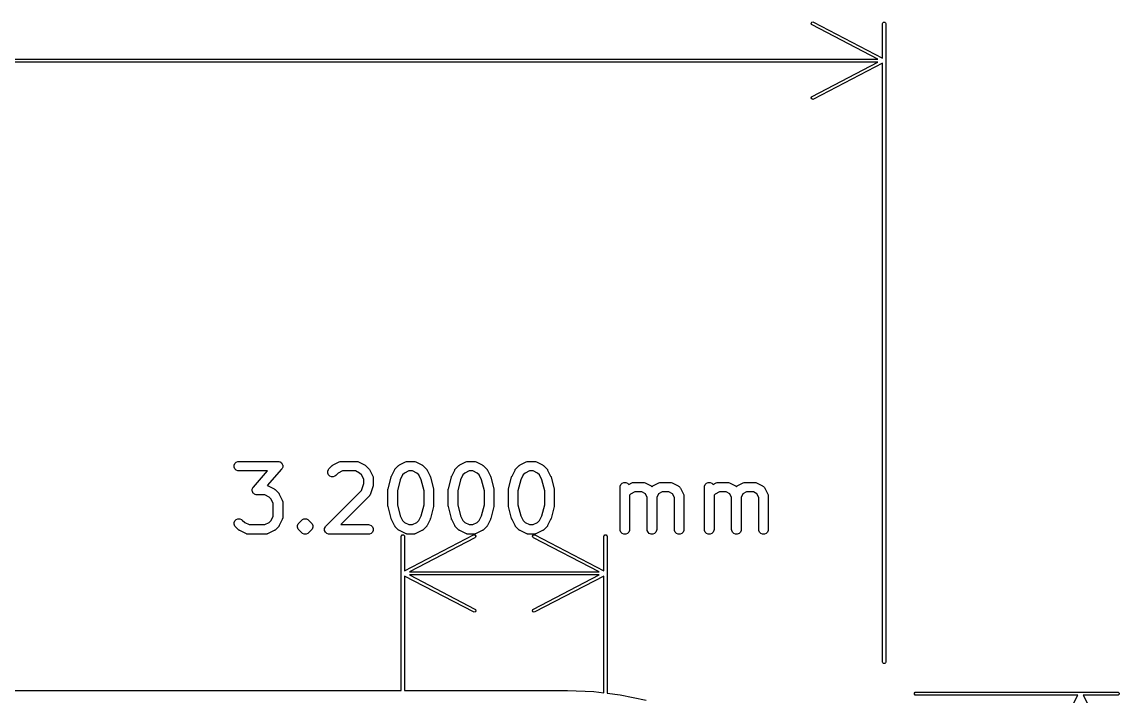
# Model space of a CAD drawing. Extents: x 2 to 13.8, y -9.5 to -0.7.
# Drawn here: x 13.125 to 13.807, y -1.183 to -0.763 of the extents above; entities that cross this region are included whole.
import ezdxf

# ---------------------------------------------------------------- set-up
doc = ezdxf.new("R2010")
doc.units = 0
doc.header["$MEASUREMENT"] = 0
doc.layers.add('BLACK', color=7, linetype='CONTINUOUS')

msp = doc.modelspace()

# ---------------------------------------------------------------- linework, layer by layer
at = {"layer": 'BLACK', "linetype": 'CONTINUOUS'}
for p, q in [((13.61609, -0.76423), (13.61643, -0.76356)), ((13.61643, -0.76356), (13.61715, -0.76333)), ((13.61715, -0.76333), (13.61752, -0.76344)), ((13.61752, -0.76344), (13.66043, -0.78578)), ((13.66043, -0.76431), (13.66051, -0.76394)), ((13.66051, -0.76394), (13.66104, -0.7634)), ((13.66104, -0.7634), (13.66179, -0.7634)), ((13.66179, -0.7634), (13.66233, -0.76394)), ((13.66233, -0.76394), (13.6624, -0.76431)), ((13.61631, -0.76495), (13.61609, -0.76423)), ((13.61661, -0.76519), (13.61631, -0.76495)), ((13.6574, -0.78642), (13.61661, -0.76519)), ((13.66043, -0.78578), (13.66043, -0.76431)), ((13.6624, -0.76431), (13.6624, -1.16146)), ((1.97253, -0.78642), (13.6574, -0.78642)), ((13.6574, -0.78839), (1.97253, -0.78839)), ((13.61661, -0.80962), (13.6574, -0.78839)), ((13.66043, -0.78902), (13.61752, -0.81136)), ((13.66043, -1.16146), (13.66043, -0.78902)), ((13.61609, -0.81057), (13.61631, -0.80986)), ((13.61643, -0.81124), (13.61609, -0.81057)), ((13.61631, -0.80986), (13.61661, -0.80962)), ((13.61715, -0.81147), (13.61643, -0.81124)), ((13.61752, -0.81136), (13.61715, -0.81147)), ((13.25858, -1.0371), (13.25964, -1.03666)), ((13.25964, -1.03666), (13.26022, -1.03661)), ((13.26022, -1.03661), (13.28459, -1.03661)), ((13.28459, -1.03661), (13.28489, -1.03664)), ((13.28489, -1.03664), (13.28497, -1.03663)), ((13.28497, -1.03663), (13.28502, -1.03665)), ((13.28502, -1.03665), (13.28517, -1.03666)), ((13.28517, -1.03666), (13.28561, -1.03685)), ((13.32264, -1.03692), (13.32318, -1.03671)), ((13.32318, -1.03671), (13.32329, -1.0367)), ((13.32329, -1.0367), (13.32338, -1.03666)), ((13.32338, -1.03666), (13.32396, -1.03661)), ((13.32396, -1.03661), (13.33333, -1.03661)), ((13.33333, -1.03661), (13.33391, -1.03666)), ((13.33391, -1.03666), (13.33401, -1.0367)), ((13.33401, -1.0367), (13.33411, -1.03671)), ((13.33411, -1.03671), (13.33465, -1.03692)), ((13.36388, -1.03692), (13.36442, -1.03671)), ((13.36442, -1.03671), (13.36453, -1.0367)), ((13.36453, -1.0367), (13.36463, -1.03666)), ((13.36463, -1.03666), (13.3652, -1.03661)), ((13.3652, -1.03661), (13.36895, -1.03661)), ((13.36895, -1.03661), (13.36953, -1.03666)), ((13.36953, -1.03666), (13.36963, -1.0367)), ((13.36963, -1.0367), (13.36973, -1.03671)), ((13.36973, -1.03671), (13.37027, -1.03692)), ((13.40138, -1.03692), (13.40192, -1.03671)), ((13.40192, -1.03671), (13.40203, -1.0367)), ((13.40203, -1.0367), (13.40212, -1.03666)), ((13.40212, -1.03666), (13.4027, -1.03661)), ((13.4027, -1.03661), (13.40645, -1.03661)), ((13.40645, -1.03661), (13.40703, -1.03666)), ((13.40703, -1.03666), (13.40712, -1.0367)), ((13.40712, -1.0367), (13.40723, -1.03671)), ((13.40723, -1.03671), (13.40777, -1.03692)), ((13.43887, -1.03692), (13.43942, -1.03671)), ((13.43942, -1.03671), (13.43952, -1.0367)), ((13.43952, -1.0367), (13.43962, -1.03666)), ((13.43962, -1.03666), (13.44019, -1.03661)), ((13.44019, -1.03661), (13.44394, -1.03661)), ((13.44394, -1.03661), (13.44452, -1.03666)), ((13.44452, -1.03666), (13.44462, -1.0367)), ((13.44462, -1.0367), (13.44472, -1.03671)), ((13.44472, -1.03671), (13.44526, -1.03692)), ((13.25732, -1.03898), (13.25776, -1.03792)), ((13.25732, -1.04014), (13.25732, -1.03898)), ((13.25776, -1.0412), (13.25732, -1.04014)), ((13.25776, -1.03792), (13.25858, -1.0371)), ((13.25858, -1.04201), (13.25776, -1.0412)), ((13.25964, -1.04246), (13.25858, -1.04201)), ((13.26022, -1.04251), (13.25964, -1.04246)), ((13.27808, -1.04251), (13.26022, -1.04251)), ((13.26924, -1.05261), (13.27808, -1.04251)), ((13.28681, -1.0415), (13.27788, -1.05171)), ((13.28561, -1.03685), (13.28606, -1.037)), ((13.28606, -1.037), (13.28614, -1.03707)), ((13.28614, -1.03707), (13.28623, -1.0371)), ((13.28623, -1.0371), (13.28657, -1.03744)), ((13.28657, -1.03744), (13.28693, -1.03776)), ((13.28699, -1.04126), (13.28681, -1.0415)), ((13.28693, -1.03776), (13.28697, -1.03785)), ((13.28697, -1.03785), (13.28704, -1.03792)), ((13.28704, -1.0412), (13.28699, -1.04126)), ((13.28704, -1.03792), (13.28723, -1.03836)), ((13.28707, -1.04115), (13.28704, -1.0412)), ((13.28715, -1.04103), (13.28707, -1.04115)), ((13.2873, -1.04058), (13.28715, -1.04103)), ((13.28723, -1.03836), (13.28744, -1.03879)), ((13.28749, -1.04014), (13.2873, -1.04058)), ((13.28744, -1.03879), (13.28745, -1.03889)), ((13.28745, -1.03889), (13.28749, -1.03898)), ((13.28749, -1.03898), (13.28749, -1.03946)), ((13.28749, -1.03946), (13.28752, -1.03994)), ((13.28752, -1.03994), (13.28749, -1.04004)), ((13.28749, -1.04004), (13.28749, -1.04014)), ((13.31544, -1.04273), (13.31588, -1.04167)), ((13.31544, -1.04389), (13.31544, -1.04273)), ((13.31588, -1.04167), (13.31625, -1.04122)), ((13.31625, -1.04122), (13.31812, -1.03935)), ((13.31812, -1.03935), (13.31835, -1.03916)), ((13.31835, -1.03916), (13.3184, -1.0391)), ((13.3184, -1.0391), (13.31849, -1.03905)), ((13.31849, -1.03905), (13.31857, -1.03898)), ((13.31857, -1.03898), (13.31864, -1.03895)), ((13.31864, -1.03895), (13.31889, -1.03879)), ((13.31889, -1.03879), (13.32264, -1.03692)), ((13.32466, -1.04251), (13.32196, -1.04386)), ((13.33264, -1.04251), (13.32466, -1.04251)), ((13.33533, -1.04386), (13.33264, -1.04251)), ((13.33465, -1.03692), (13.3384, -1.03879)), ((13.3384, -1.03879), (13.33865, -1.03895)), ((13.33865, -1.03895), (13.33872, -1.03898)), ((13.33872, -1.03898), (13.3388, -1.03905)), ((13.3388, -1.03905), (13.33889, -1.0391)), ((13.33889, -1.0391), (13.33894, -1.03916)), ((13.33894, -1.03916), (13.33917, -1.03935)), ((13.33917, -1.03935), (13.34105, -1.04122)), ((13.34105, -1.04122), (13.34123, -1.04145)), ((13.34123, -1.04145), (13.34129, -1.0415)), ((13.34129, -1.0415), (13.34135, -1.04159)), ((13.34135, -1.04159), (13.34141, -1.04167)), ((13.34141, -1.04167), (13.34144, -1.04174)), ((13.34144, -1.04174), (13.3416, -1.04199)), ((13.3416, -1.04199), (13.34347, -1.04574)), ((13.35506, -1.04574), (13.35694, -1.04199)), ((13.35694, -1.04199), (13.3571, -1.04174)), ((13.3571, -1.04174), (13.35712, -1.04167)), ((13.35712, -1.04167), (13.35719, -1.04159)), ((13.35719, -1.04159), (13.35725, -1.0415)), ((13.35725, -1.0415), (13.35731, -1.04145)), ((13.35731, -1.04145), (13.35749, -1.04122)), ((13.35749, -1.04122), (13.35937, -1.03935)), ((13.35937, -1.03935), (13.35959, -1.03916)), ((13.35959, -1.03916), (13.35964, -1.0391)), ((13.35964, -1.0391), (13.35973, -1.03905)), ((13.35973, -1.03905), (13.35981, -1.03898)), ((13.35981, -1.03898), (13.35989, -1.03895)), ((13.35989, -1.03895), (13.36013, -1.03879)), ((13.36013, -1.03879), (13.36388, -1.03692)), ((13.3659, -1.04251), (13.3632, -1.04386)), ((13.36826, -1.04251), (13.3659, -1.04251)), ((13.37095, -1.04386), (13.36826, -1.04251)), ((13.37027, -1.03692), (13.37402, -1.03879)), ((13.37402, -1.03879), (13.37427, -1.03895)), ((13.37427, -1.03895), (13.37434, -1.03898)), ((13.37434, -1.03898), (13.37442, -1.03905)), ((13.37442, -1.03905), (13.37451, -1.0391)), ((13.37451, -1.0391), (13.37456, -1.03916)), ((13.37456, -1.03916), (13.37479, -1.03935)), ((13.37479, -1.03935), (13.37667, -1.04122)), ((13.37667, -1.04122), (13.37685, -1.04145)), ((13.37685, -1.04145), (13.37691, -1.0415)), ((13.37691, -1.0415), (13.37697, -1.04159)), ((13.37697, -1.04159), (13.37703, -1.04167)), ((13.37703, -1.04167), (13.37706, -1.04174)), ((13.37706, -1.04174), (13.37722, -1.04199)), ((13.37722, -1.04199), (13.37909, -1.04574)), ((13.39256, -1.04574), (13.39443, -1.04199)), ((13.39443, -1.04199), (13.39459, -1.04174)), ((13.39459, -1.04174), (13.39462, -1.04167)), ((13.39462, -1.04167), (13.39469, -1.04159)), ((13.39469, -1.04159), (13.39474, -1.0415)), ((13.39474, -1.0415), (13.3948, -1.04145)), ((13.3948, -1.04145), (13.39499, -1.04122)), ((13.39499, -1.04122), (13.39686, -1.03935)), ((13.39686, -1.03935), (13.39709, -1.03916)), ((13.39709, -1.03916), (13.39714, -1.0391)), ((13.39714, -1.0391), (13.39723, -1.03905)), ((13.39723, -1.03905), (13.39731, -1.03898)), ((13.39731, -1.03898), (13.39738, -1.03895)), ((13.39738, -1.03895), (13.39763, -1.03879)), ((13.39763, -1.03879), (13.40138, -1.03692)), ((13.4034, -1.04251), (13.4007, -1.04386)), ((13.40575, -1.04251), (13.4034, -1.04251)), ((13.40845, -1.04386), (13.40575, -1.04251)), ((13.40777, -1.03692), (13.41152, -1.03879)), ((13.41152, -1.03879), (13.41177, -1.03895)), ((13.41177, -1.03895), (13.41184, -1.03898)), ((13.41184, -1.03898), (13.41192, -1.03905)), ((13.41192, -1.03905), (13.41201, -1.0391)), ((13.41201, -1.0391), (13.41206, -1.03916)), ((13.41206, -1.03916), (13.41229, -1.03935)), ((13.41229, -1.03935), (13.41416, -1.04122)), ((13.41416, -1.04122), (13.41435, -1.04145)), ((13.41435, -1.04145), (13.41441, -1.0415)), ((13.41441, -1.0415), (13.41446, -1.04159)), ((13.41446, -1.04159), (13.41453, -1.04167)), ((13.41453, -1.04167), (13.41456, -1.04174)), ((13.41456, -1.04174), (13.41471, -1.04199)), ((13.41471, -1.04199), (13.41659, -1.04574)), ((13.43005, -1.04574), (13.43193, -1.04199)), ((13.43193, -1.04199), (13.43209, -1.04174)), ((13.43209, -1.04174), (13.43212, -1.04167)), ((13.43212, -1.04167), (13.43218, -1.04159)), ((13.43218, -1.04159), (13.43224, -1.0415)), ((13.43224, -1.0415), (13.4323, -1.04145)), ((13.4323, -1.04145), (13.43248, -1.04122)), ((13.43248, -1.04122), (13.43436, -1.03935)), ((13.43436, -1.03935), (13.43458, -1.03916)), ((13.43458, -1.03916), (13.43464, -1.0391)), ((13.43464, -1.0391), (13.43472, -1.03905)), ((13.43472, -1.03905), (13.4348, -1.03898)), ((13.4348, -1.03898), (13.43488, -1.03895)), ((13.43488, -1.03895), (13.43512, -1.03879)), ((13.43512, -1.03879), (13.43887, -1.03692)), ((13.44089, -1.04251), (13.43819, -1.04386)), ((13.44325, -1.04251), (13.44089, -1.04251)), ((13.44594, -1.04386), (13.44325, -1.04251)), ((13.44526, -1.03692), (13.44901, -1.03879)), ((13.44901, -1.03879), (13.44926, -1.03895)), ((13.44926, -1.03895), (13.44933, -1.03898)), ((13.44933, -1.03898), (13.44942, -1.03905)), ((13.44942, -1.03905), (13.4495, -1.0391)), ((13.4495, -1.0391), (13.44956, -1.03916)), ((13.44956, -1.03916), (13.44978, -1.03935)), ((13.44978, -1.03935), (13.45166, -1.04122)), ((13.45166, -1.04122), (13.45184, -1.04145)), ((13.45184, -1.04145), (13.4519, -1.0415)), ((13.4519, -1.0415), (13.45196, -1.04159)), ((13.45196, -1.04159), (13.45202, -1.04167)), ((13.45202, -1.04167), (13.45205, -1.04174)), ((13.45205, -1.04174), (13.45221, -1.04199)), ((13.45221, -1.04199), (13.45408, -1.04574)), ((13.31588, -1.04495), (13.31544, -1.04389)), ((13.31669, -1.04576), (13.31588, -1.04495)), ((13.31776, -1.04621), (13.31669, -1.04576)), ((13.31891, -1.04621), (13.31776, -1.04621)), ((13.31998, -1.04576), (13.31891, -1.04621)), ((13.32042, -1.0454), (13.31998, -1.04576)), ((13.32196, -1.04386), (13.32042, -1.0454)), ((13.33653, -1.04506), (13.33533, -1.04386)), ((13.33638, -1.05484), (13.33788, -1.05033)), ((13.33788, -1.04776), (13.33653, -1.04506)), ((13.33788, -1.05033), (13.33788, -1.04776)), ((13.34347, -1.04574), (13.34368, -1.04628)), ((13.34368, -1.04628), (13.34369, -1.04638)), ((13.34369, -1.04638), (13.34373, -1.04648)), ((13.34373, -1.04648), (13.34379, -1.04706)), ((13.34379, -1.04706), (13.34379, -1.05081)), ((13.35297, -1.05384), (13.35484, -1.04634)), ((13.35484, -1.04634), (13.35486, -1.0463)), ((13.35486, -1.04628), (13.35495, -1.04604)), ((13.35486, -1.0463), (13.35486, -1.04628)), ((13.35495, -1.04604), (13.35504, -1.0458)), ((13.35504, -1.0458), (13.35505, -1.04578)), ((13.35505, -1.04578), (13.35506, -1.04574)), ((13.36049, -1.04809), (13.35878, -1.05492)), ((13.36201, -1.04506), (13.36049, -1.04809)), ((13.3632, -1.04386), (13.36201, -1.04506)), ((13.37215, -1.04506), (13.37095, -1.04386)), ((13.37367, -1.04809), (13.37215, -1.04506)), ((13.37537, -1.05492), (13.37367, -1.04809)), ((13.37909, -1.04574), (13.37911, -1.04578)), ((13.37911, -1.04578), (13.37912, -1.0458)), ((13.37912, -1.0458), (13.37921, -1.04604)), ((13.37921, -1.04604), (13.3793, -1.04628)), ((13.3793, -1.04628), (13.3793, -1.0463)), ((13.3793, -1.0463), (13.37932, -1.04634)), ((13.37932, -1.04634), (13.38119, -1.05384)), ((13.39046, -1.05384), (13.39234, -1.04634)), ((13.39234, -1.04634), (13.39235, -1.0463)), ((13.39235, -1.04628), (13.39244, -1.04604)), ((13.39235, -1.0463), (13.39235, -1.04628)), ((13.39244, -1.04604), (13.39253, -1.0458)), ((13.39253, -1.0458), (13.39254, -1.04578)), ((13.39254, -1.04578), (13.39256, -1.04574)), ((13.39799, -1.04809), (13.39628, -1.05492)), ((13.3995, -1.04506), (13.39799, -1.04809)), ((13.4007, -1.04386), (13.3995, -1.04506)), ((13.40965, -1.04506), (13.40845, -1.04386)), ((13.41116, -1.04809), (13.40965, -1.04506)), ((13.41287, -1.05492), (13.41116, -1.04809)), ((13.41659, -1.04574), (13.41661, -1.04578)), ((13.41661, -1.04578), (13.41662, -1.0458)), ((13.41662, -1.0458), (13.4167, -1.04604)), ((13.4167, -1.04604), (13.4168, -1.04628)), ((13.4168, -1.04628), (13.4168, -1.0463)), ((13.4168, -1.0463), (13.41681, -1.04634)), ((13.41681, -1.04634), (13.41869, -1.05384)), ((13.42796, -1.05384), (13.42983, -1.04634)), ((13.42983, -1.04634), (13.42985, -1.0463)), ((13.42985, -1.04628), (13.42994, -1.04604)), ((13.42985, -1.0463), (13.42985, -1.04628)), ((13.42994, -1.04604), (13.43003, -1.0458)), ((13.43003, -1.0458), (13.43004, -1.04578)), ((13.43004, -1.04578), (13.43005, -1.04574)), ((13.43548, -1.04809), (13.43377, -1.05492)), ((13.437, -1.04506), (13.43548, -1.04809)), ((13.43819, -1.04386), (13.437, -1.04506)), ((13.44714, -1.04506), (13.44594, -1.04386)), ((13.44866, -1.04809), (13.44714, -1.04506)), ((13.45037, -1.05492), (13.44866, -1.04809)), ((13.45408, -1.04574), (13.4541, -1.04578)), ((13.4541, -1.04578), (13.45411, -1.0458)), ((13.45411, -1.0458), (13.4542, -1.04604)), ((13.4542, -1.04604), (13.45429, -1.04628)), ((13.45429, -1.04628), (13.45429, -1.0463)), ((13.45429, -1.0463), (13.45431, -1.04634)), ((13.45431, -1.04634), (13.45618, -1.05384)), ((13.49773, -1.05104), (13.49855, -1.05023)), ((13.49855, -1.05023), (13.49961, -1.04979)), ((13.49961, -1.04979), (13.50076, -1.04979)), ((13.50076, -1.04979), (13.50183, -1.05023)), ((13.50183, -1.05023), (13.50259, -1.05099)), ((13.50259, -1.05099), (13.50449, -1.05004)), ((13.50449, -1.05004), (13.50503, -1.04984)), ((13.50503, -1.04984), (13.50514, -1.04983)), ((13.50514, -1.04983), (13.50524, -1.04979)), ((13.50524, -1.04979), (13.50581, -1.04973)), ((13.50581, -1.04973), (13.51144, -1.04973)), ((13.51144, -1.04973), (13.51201, -1.04979)), ((13.51201, -1.04979), (13.51211, -1.04983)), ((13.51211, -1.04983), (13.51222, -1.04984)), ((13.51222, -1.04984), (13.51276, -1.05004)), ((13.51276, -1.05004), (13.51651, -1.05192)), ((13.51761, -1.05192), (13.52136, -1.05004)), ((13.52136, -1.05004), (13.5219, -1.04984)), ((13.5219, -1.04984), (13.52201, -1.04983)), ((13.52201, -1.04983), (13.52211, -1.04979)), ((13.52211, -1.04979), (13.52268, -1.04973)), ((13.52268, -1.04973), (13.52831, -1.04973)), ((13.52831, -1.04973), (13.52888, -1.04979)), ((13.52888, -1.04979), (13.52898, -1.04983)), ((13.52898, -1.04983), (13.52909, -1.04984)), ((13.52909, -1.04984), (13.52963, -1.05004)), ((13.52963, -1.05004), (13.53338, -1.05192)), ((13.55023, -1.05104), (13.55104, -1.05023)), ((13.55104, -1.05023), (13.5521, -1.04979)), ((13.5521, -1.04979), (13.55326, -1.04979)), ((13.55326, -1.04979), (13.55432, -1.05023)), ((13.55432, -1.05023), (13.55509, -1.05099)), ((13.55509, -1.05099), (13.55698, -1.05004)), ((13.55698, -1.05004), (13.55753, -1.04984)), ((13.55753, -1.04984), (13.55763, -1.04983)), ((13.55763, -1.04983), (13.55773, -1.04979)), ((13.55773, -1.04979), (13.55831, -1.04973)), ((13.55831, -1.04973), (13.56393, -1.04973)), ((13.56393, -1.04973), (13.56451, -1.04979)), ((13.56451, -1.04979), (13.5646, -1.04983)), ((13.5646, -1.04983), (13.56471, -1.04984)), ((13.56471, -1.04984), (13.56525, -1.05004)), ((13.56525, -1.05004), (13.569, -1.05192)), ((13.57011, -1.05192), (13.57386, -1.05004)), ((13.57386, -1.05004), (13.5744, -1.04984)), ((13.5744, -1.04984), (13.5745, -1.04983)), ((13.5745, -1.04983), (13.5746, -1.04979)), ((13.5746, -1.04979), (13.57518, -1.04973)), ((13.57518, -1.04973), (13.5808, -1.04973)), ((13.5808, -1.04973), (13.58138, -1.04979)), ((13.58138, -1.04979), (13.58148, -1.04983)), ((13.58148, -1.04983), (13.58158, -1.04984)), ((13.58158, -1.04984), (13.58212, -1.05004)), ((13.58212, -1.05004), (13.58587, -1.05192)), ((13.26854, -1.05418), (13.26857, -1.05408)), ((13.26857, -1.05465), (13.26854, -1.05418)), ((13.26857, -1.05398), (13.26875, -1.05354)), ((13.26857, -1.05408), (13.26857, -1.05398)), ((13.26857, -1.05513), (13.26857, -1.05465)), ((13.26861, -1.05523), (13.26857, -1.05513)), ((13.26861, -1.05533), (13.26861, -1.05523)), ((13.26883, -1.05576), (13.26861, -1.05533)), ((13.26875, -1.05354), (13.26891, -1.05308)), ((13.26901, -1.0562), (13.26883, -1.05576)), ((13.26891, -1.05308), (13.26899, -1.05297)), ((13.26899, -1.05297), (13.26901, -1.05292)), ((13.26901, -1.05292), (13.26907, -1.05286)), ((13.26908, -1.05627), (13.26901, -1.0562)), ((13.26907, -1.05286), (13.26924, -1.05261)), ((13.26913, -1.05636), (13.26908, -1.05627)), ((13.26949, -1.05667), (13.26913, -1.05636)), ((13.26983, -1.05701), (13.26949, -1.05667)), ((13.26992, -1.05705), (13.26983, -1.05701)), ((13.26999, -1.05712), (13.26992, -1.05705)), ((13.27045, -1.05727), (13.26999, -1.05712)), ((13.27788, -1.05171), (13.27841, -1.05192)), ((13.27841, -1.05192), (13.28216, -1.05379)), ((13.28216, -1.05379), (13.28241, -1.05395)), ((13.28241, -1.05395), (13.28248, -1.05398)), ((13.28248, -1.05398), (13.28256, -1.05404)), ((13.28256, -1.05404), (13.28265, -1.0541)), ((13.28265, -1.0541), (13.2827, -1.05416)), ((13.2827, -1.05416), (13.28293, -1.05434)), ((13.28293, -1.05434), (13.2848, -1.05622)), ((13.2848, -1.05622), (13.28499, -1.05645)), ((13.28499, -1.05645), (13.28505, -1.0565)), ((13.28505, -1.0565), (13.2851, -1.05659)), ((13.2851, -1.05659), (13.28517, -1.05667)), ((13.28517, -1.05667), (13.2852, -1.05674)), ((13.2852, -1.05674), (13.28536, -1.05699)), ((13.28536, -1.05699), (13.28723, -1.06074)), ((13.31437, -1.07684), (13.33638, -1.05484)), ((13.34363, -1.05174), (13.34176, -1.05737)), ((13.3437, -1.05146), (13.34363, -1.05174)), ((13.34373, -1.05138), (13.3437, -1.05146)), ((13.34374, -1.05128), (13.34373, -1.05138)), ((13.34376, -1.05118), (13.34374, -1.05128)), ((13.34379, -1.05081), (13.34376, -1.0511)), ((13.34376, -1.0511), (13.34376, -1.05118)), ((13.35288, -1.05441), (13.35291, -1.0542)), ((13.35289, -1.05446), (13.35288, -1.05441)), ((13.35288, -1.05456), (13.35289, -1.05446)), ((13.35288, -1.06393), (13.35288, -1.05456)), ((13.35291, -1.0542), (13.35293, -1.05398)), ((13.35293, -1.05398), (13.35295, -1.05394)), ((13.35295, -1.05394), (13.35297, -1.05384)), ((13.35878, -1.05492), (13.35878, -1.06357)), ((13.37537, -1.06357), (13.37537, -1.05492)), ((13.38119, -1.05384), (13.38121, -1.05394)), ((13.38121, -1.05394), (13.38122, -1.05398)), ((13.38122, -1.05398), (13.38125, -1.0542)), ((13.38125, -1.0542), (13.38128, -1.05441)), ((13.38128, -1.05441), (13.38127, -1.05446)), ((13.38127, -1.05446), (13.38128, -1.05456)), ((13.38128, -1.05456), (13.38128, -1.06393)), ((13.39037, -1.05456), (13.39038, -1.05446)), ((13.39037, -1.06393), (13.39037, -1.05456)), ((13.39038, -1.05441), (13.39041, -1.0542)), ((13.39038, -1.05446), (13.39038, -1.05441)), ((13.39041, -1.0542), (13.39043, -1.05398)), ((13.39043, -1.05398), (13.39045, -1.05394)), ((13.39045, -1.05394), (13.39046, -1.05384)), ((13.39628, -1.05492), (13.39628, -1.06357)), ((13.41287, -1.06357), (13.41287, -1.05492)), ((13.41869, -1.05384), (13.4187, -1.05394)), ((13.4187, -1.05394), (13.41872, -1.05398)), ((13.41872, -1.05398), (13.41874, -1.0542)), ((13.41874, -1.0542), (13.41877, -1.05441)), ((13.41877, -1.05441), (13.41877, -1.05446)), ((13.41877, -1.05446), (13.41878, -1.05456)), ((13.41878, -1.05456), (13.41878, -1.06393)), ((13.42787, -1.05441), (13.4279, -1.0542)), ((13.42788, -1.05446), (13.42787, -1.05441)), ((13.42787, -1.05456), (13.42788, -1.05446)), ((13.42787, -1.06393), (13.42787, -1.05456)), ((13.4279, -1.0542), (13.42793, -1.05398)), ((13.42793, -1.05398), (13.42794, -1.05394)), ((13.42794, -1.05394), (13.42796, -1.05384)), ((13.43377, -1.05492), (13.43377, -1.06357)), ((13.45037, -1.06357), (13.45037, -1.05492)), ((13.45618, -1.05384), (13.4562, -1.05394)), ((13.4562, -1.05394), (13.45621, -1.05398)), ((13.45621, -1.05398), (13.45624, -1.0542)), ((13.45624, -1.0542), (13.45627, -1.05441)), ((13.45627, -1.05441), (13.45626, -1.05446)), ((13.45626, -1.05446), (13.45627, -1.05456)), ((13.45627, -1.05456), (13.45627, -1.06393)), ((13.49723, -1.05268), (13.49729, -1.05211)), ((13.49723, -1.07893), (13.49723, -1.05268)), ((13.49729, -1.05211), (13.49773, -1.05104)), ((13.50381, -1.05698), (13.50314, -1.05766)), ((13.50651, -1.05564), (13.50381, -1.05698)), ((13.51074, -1.05564), (13.50651, -1.05564)), ((13.51298, -1.05676), (13.51074, -1.05564)), ((13.51411, -1.059), (13.51298, -1.05676)), ((13.51651, -1.05192), (13.5166, -1.05198)), ((13.5166, -1.05198), (13.51665, -1.05199)), ((13.51665, -1.05199), (13.5167, -1.05204)), ((13.5167, -1.05204), (13.517, -1.05223)), ((13.517, -1.05223), (13.51706, -1.0523)), ((13.51706, -1.0523), (13.51712, -1.05223)), ((13.51712, -1.05223), (13.51742, -1.05204)), ((13.51742, -1.05204), (13.51747, -1.05199)), ((13.51747, -1.05199), (13.51752, -1.05198)), ((13.51752, -1.05198), (13.51761, -1.05192)), ((13.52114, -1.05676), (13.52001, -1.059)), ((13.52338, -1.05564), (13.52114, -1.05676)), ((13.52761, -1.05564), (13.52338, -1.05564)), ((13.52986, -1.05676), (13.52761, -1.05564)), ((13.53098, -1.059), (13.52986, -1.05676)), ((13.53338, -1.05192), (13.53348, -1.05198)), ((13.53348, -1.05198), (13.53352, -1.05199)), ((13.53352, -1.05199), (13.53358, -1.05204)), ((13.53358, -1.05204), (13.53387, -1.05223)), ((13.53387, -1.05223), (13.53411, -1.0525)), ((13.53411, -1.0525), (13.53439, -1.05275)), ((13.53439, -1.05275), (13.53457, -1.05304)), ((13.53457, -1.05304), (13.53462, -1.0531)), ((13.53462, -1.0531), (13.53464, -1.05314)), ((13.53464, -1.05314), (13.5347, -1.05324)), ((13.5347, -1.05324), (13.53657, -1.05699)), ((13.53657, -1.05699), (13.53678, -1.05753)), ((13.54973, -1.05268), (13.54978, -1.05211)), ((13.54973, -1.07893), (13.54973, -1.05268)), ((13.54978, -1.05211), (13.55023, -1.05104)), ((13.5563, -1.05698), (13.55563, -1.05766)), ((13.559, -1.05564), (13.5563, -1.05698)), ((13.56323, -1.05564), (13.559, -1.05564)), ((13.56548, -1.05676), (13.56323, -1.05564)), ((13.5666, -1.059), (13.56548, -1.05676)), ((13.569, -1.05192), (13.5691, -1.05198)), ((13.5691, -1.05198), (13.56914, -1.05199)), ((13.56914, -1.05199), (13.5692, -1.05204)), ((13.5692, -1.05204), (13.56949, -1.05223)), ((13.56949, -1.05223), (13.56955, -1.0523)), ((13.56955, -1.0523), (13.56962, -1.05223)), ((13.56962, -1.05223), (13.56991, -1.05204)), ((13.56991, -1.05204), (13.56997, -1.05199)), ((13.56997, -1.05199), (13.57001, -1.05198)), ((13.57001, -1.05198), (13.57011, -1.05192)), ((13.57363, -1.05676), (13.57251, -1.059)), ((13.57588, -1.05564), (13.57363, -1.05676)), ((13.58011, -1.05564), (13.57588, -1.05564)), ((13.58235, -1.05676), (13.58011, -1.05564)), ((13.58347, -1.059), (13.58235, -1.05676)), ((13.58587, -1.05192), (13.58597, -1.05198)), ((13.58597, -1.05198), (13.58601, -1.05199)), ((13.58601, -1.05199), (13.58607, -1.05204)), ((13.58607, -1.05204), (13.58636, -1.05223)), ((13.58636, -1.05223), (13.5866, -1.0525)), ((13.5866, -1.0525), (13.58688, -1.05275)), ((13.58688, -1.05275), (13.58707, -1.05304)), ((13.58707, -1.05304), (13.58712, -1.0531)), ((13.58712, -1.0531), (13.58713, -1.05314)), ((13.58713, -1.05314), (13.58719, -1.05324)), ((13.58719, -1.05324), (13.58907, -1.05699)), ((13.58907, -1.05699), (13.58927, -1.05753)), ((13.27089, -1.05745), (13.27045, -1.05727)), ((13.27103, -1.05747), (13.27089, -1.05745)), ((13.27108, -1.05749), (13.27103, -1.05747)), ((13.27116, -1.05748), (13.27108, -1.05749)), ((13.27147, -1.05751), (13.27116, -1.05748)), ((13.27639, -1.05751), (13.27147, -1.05751)), ((13.27909, -1.05886), (13.27639, -1.05751)), ((13.28029, -1.06006), (13.27909, -1.05886)), ((13.28164, -1.06275), (13.28029, -1.06006)), ((13.28164, -1.07073), (13.28164, -1.06275)), ((13.28723, -1.06074), (13.28744, -1.06128)), ((13.28744, -1.06128), (13.28744, -1.06138)), ((13.28744, -1.06138), (13.28749, -1.06148)), ((13.28749, -1.06148), (13.28754, -1.06206)), ((13.28754, -1.06206), (13.28754, -1.07143)), ((13.34105, -1.05852), (13.32359, -1.07598)), ((13.34141, -1.05807), (13.34105, -1.05852)), ((13.34145, -1.05798), (13.34141, -1.05807)), ((13.34152, -1.0579), (13.34145, -1.05798)), ((13.34176, -1.05737), (13.34152, -1.0579)), ((13.35289, -1.06403), (13.35288, -1.06393)), ((13.35288, -1.06408), (13.35289, -1.06403)), ((13.35878, -1.06357), (13.36049, -1.0704)), ((13.37367, -1.0704), (13.37537, -1.06357)), ((13.38128, -1.06393), (13.38127, -1.06403)), ((13.38127, -1.06403), (13.38128, -1.06408)), ((13.39038, -1.06403), (13.39037, -1.06393)), ((13.39038, -1.06408), (13.39038, -1.06403)), ((13.39628, -1.06357), (13.39799, -1.0704)), ((13.41116, -1.0704), (13.41287, -1.06357)), ((13.41878, -1.06393), (13.41877, -1.06403)), ((13.41877, -1.06403), (13.41877, -1.06408)), ((13.42788, -1.06403), (13.42787, -1.06393)), ((13.42787, -1.06408), (13.42788, -1.06403)), ((13.43377, -1.06357), (13.43548, -1.0704)), ((13.44866, -1.0704), (13.45037, -1.06357)), ((13.45627, -1.06393), (13.45626, -1.06403)), ((13.45626, -1.06403), (13.45627, -1.06408)), ((13.50314, -1.05766), (13.50314, -1.07893)), ((13.51411, -1.07893), (13.51411, -1.059)), ((13.52001, -1.059), (13.52001, -1.07893)), ((13.53098, -1.07893), (13.53098, -1.059)), ((13.53678, -1.05753), (13.53679, -1.05763)), ((13.53679, -1.05763), (13.53683, -1.05773)), ((13.53683, -1.05773), (13.53689, -1.05831)), ((13.53689, -1.05831), (13.53689, -1.07893)), ((13.55563, -1.05766), (13.55563, -1.07893)), ((13.5666, -1.07893), (13.5666, -1.059)), ((13.57251, -1.059), (13.57251, -1.07893)), ((13.58347, -1.07893), (13.58347, -1.059)), ((13.58927, -1.05753), (13.58928, -1.05763)), ((13.58928, -1.05763), (13.58932, -1.05773)), ((13.58932, -1.05773), (13.58938, -1.05831)), ((13.58938, -1.05831), (13.58938, -1.07893)), ((13.28029, -1.07343), (13.28164, -1.07073)), ((13.35291, -1.06429), (13.35288, -1.06408)), ((13.35293, -1.06451), (13.35291, -1.06429)), ((13.35295, -1.06455), (13.35293, -1.06451)), ((13.35297, -1.06465), (13.35295, -1.06455)), ((13.35484, -1.07215), (13.35297, -1.06465)), ((13.36049, -1.0704), (13.36201, -1.07343)), ((13.37215, -1.07343), (13.37367, -1.0704)), ((13.38119, -1.06465), (13.37932, -1.07215)), ((13.38121, -1.06455), (13.38119, -1.06465)), ((13.38122, -1.06451), (13.38121, -1.06455)), ((13.38125, -1.06429), (13.38122, -1.06451)), ((13.38128, -1.06408), (13.38125, -1.06429)), ((13.39041, -1.06429), (13.39038, -1.06408)), ((13.39043, -1.06451), (13.39041, -1.06429)), ((13.39045, -1.06455), (13.39043, -1.06451)), ((13.39046, -1.06465), (13.39045, -1.06455)), ((13.39234, -1.07215), (13.39046, -1.06465)), ((13.39799, -1.0704), (13.3995, -1.07343)), ((13.40965, -1.07343), (13.41116, -1.0704)), ((13.41869, -1.06465), (13.41681, -1.07215)), ((13.4187, -1.06455), (13.41869, -1.06465)), ((13.41872, -1.06451), (13.4187, -1.06455)), ((13.41874, -1.06429), (13.41872, -1.06451)), ((13.41877, -1.06408), (13.41874, -1.06429)), ((13.4279, -1.06429), (13.42787, -1.06408)), ((13.42793, -1.06451), (13.4279, -1.06429)), ((13.42794, -1.06455), (13.42793, -1.06451)), ((13.42796, -1.06465), (13.42794, -1.06455)), ((13.42983, -1.07215), (13.42796, -1.06465)), ((13.43548, -1.0704), (13.437, -1.07343)), ((13.44714, -1.07343), (13.44866, -1.0704)), ((13.45618, -1.06465), (13.45431, -1.07215)), ((13.4562, -1.06455), (13.45618, -1.06465)), ((13.45621, -1.06451), (13.4562, -1.06455)), ((13.45624, -1.06429), (13.45621, -1.06451)), ((13.45627, -1.06408), (13.45624, -1.06429)), ((13.25732, -1.0746), (13.25776, -1.07354)), ((13.25732, -1.07576), (13.25732, -1.0746)), ((13.25776, -1.07682), (13.25732, -1.07576)), ((13.25776, -1.07354), (13.25858, -1.07273)), ((13.25813, -1.07727), (13.25776, -1.07682)), ((13.26, -1.07914), (13.25813, -1.07727)), ((13.25858, -1.07273), (13.25964, -1.07228)), ((13.25964, -1.07228), (13.26079, -1.07228)), ((13.26079, -1.07228), (13.26186, -1.07273)), ((13.26186, -1.07273), (13.26231, -1.07309)), ((13.26231, -1.07309), (13.26384, -1.07463)), ((13.26384, -1.07463), (13.26654, -1.07598)), ((13.26654, -1.07598), (13.27639, -1.07598)), ((13.27639, -1.07598), (13.27909, -1.07463)), ((13.27909, -1.07463), (13.28029, -1.07343)), ((13.2848, -1.07727), (13.28293, -1.07914)), ((13.28499, -1.07704), (13.2848, -1.07727)), ((13.28505, -1.07699), (13.28499, -1.07704)), ((13.2851, -1.0769), (13.28505, -1.07699)), ((13.28517, -1.07682), (13.2851, -1.0769)), ((13.2852, -1.07675), (13.28517, -1.07682)), ((13.28536, -1.0765), (13.2852, -1.07675)), ((13.28723, -1.07275), (13.28536, -1.0765)), ((13.28744, -1.07221), (13.28723, -1.07275)), ((13.28749, -1.07201), (13.28744, -1.0721)), ((13.28744, -1.0721), (13.28744, -1.07221)), ((13.28754, -1.07143), (13.28749, -1.07201)), ((13.29669, -1.07648), (13.29713, -1.07541)), ((13.29669, -1.07763), (13.29669, -1.07648)), ((13.29689, -1.07811), (13.29669, -1.07763)), ((13.29713, -1.07541), (13.2975, -1.07497)), ((13.2975, -1.07497), (13.29937, -1.07309)), ((13.29937, -1.07309), (13.29982, -1.07273)), ((13.29982, -1.07273), (13.30054, -1.07243)), ((13.29982, -1.07273), (13.29982, -1.07273)), ((13.30054, -1.07243), (13.30089, -1.07228)), ((13.30089, -1.07228), (13.30204, -1.07228)), ((13.30204, -1.07228), (13.30204, -1.07228)), ((13.30204, -1.07228), (13.30238, -1.07243)), ((13.30238, -1.07243), (13.3031, -1.07273)), ((13.3031, -1.07273), (13.3031, -1.07273)), ((13.3031, -1.07273), (13.30355, -1.07309)), ((13.30355, -1.07309), (13.30542, -1.07497)), ((13.30542, -1.07497), (13.30579, -1.07541)), ((13.30579, -1.07541), (13.30623, -1.07647)), ((13.30623, -1.07763), (13.30579, -1.0787)), ((13.30623, -1.07647), (13.30623, -1.07648)), ((13.30623, -1.07648), (13.30623, -1.07763)), ((13.31356, -1.07835), (13.31401, -1.07729)), ((13.31401, -1.07729), (13.31437, -1.07684)), ((13.32359, -1.07598), (13.34083, -1.07598)), ((13.34083, -1.07598), (13.34141, -1.07603)), ((13.34141, -1.07603), (13.34247, -1.07647)), ((13.34247, -1.07647), (13.34329, -1.07729)), ((13.34329, -1.07729), (13.34373, -1.07835)), ((13.35486, -1.07219), (13.35484, -1.07215)), ((13.35486, -1.07221), (13.35486, -1.07219)), ((13.35495, -1.07245), (13.35486, -1.07221)), ((13.35504, -1.07269), (13.35495, -1.07245)), ((13.35505, -1.07271), (13.35504, -1.07269)), ((13.35506, -1.07275), (13.35505, -1.07271)), ((13.35694, -1.0765), (13.35506, -1.07275)), ((13.3571, -1.07675), (13.35694, -1.0765)), ((13.35712, -1.07682), (13.3571, -1.07675)), ((13.35719, -1.0769), (13.35712, -1.07682)), ((13.35725, -1.07699), (13.35719, -1.0769)), ((13.35731, -1.07704), (13.35725, -1.07699)), ((13.35749, -1.07727), (13.35731, -1.07704)), ((13.35937, -1.07914), (13.35749, -1.07727)), ((13.36201, -1.07343), (13.3632, -1.07463)), ((13.3632, -1.07463), (13.3659, -1.07598)), ((13.3659, -1.07598), (13.36826, -1.07598)), ((13.36826, -1.07598), (13.37095, -1.07463)), ((13.37095, -1.07463), (13.37215, -1.07343)), ((13.37667, -1.07727), (13.37479, -1.07914)), ((13.37685, -1.07704), (13.37667, -1.07727)), ((13.37691, -1.07699), (13.37685, -1.07704)), ((13.37697, -1.0769), (13.37691, -1.07699)), ((13.37703, -1.07682), (13.37697, -1.0769)), ((13.37706, -1.07675), (13.37703, -1.07682)), ((13.37722, -1.0765), (13.37706, -1.07675)), ((13.37909, -1.07275), (13.37722, -1.0765)), ((13.37911, -1.07271), (13.37909, -1.07275)), ((13.37912, -1.07269), (13.37911, -1.07271)), ((13.37921, -1.07245), (13.37912, -1.07269)), ((13.3793, -1.07221), (13.37921, -1.07245)), ((13.37932, -1.07215), (13.3793, -1.07219)), ((13.3793, -1.07219), (13.3793, -1.07221)), ((13.39235, -1.07219), (13.39234, -1.07215)), ((13.39235, -1.07221), (13.39235, -1.07219)), ((13.39244, -1.07245), (13.39235, -1.07221)), ((13.39253, -1.07269), (13.39244, -1.07245)), ((13.39254, -1.07271), (13.39253, -1.07269)), ((13.39256, -1.07275), (13.39254, -1.07271)), ((13.39443, -1.0765), (13.39256, -1.07275)), ((13.39459, -1.07675), (13.39443, -1.0765)), ((13.39462, -1.07682), (13.39459, -1.07675)), ((13.39469, -1.0769), (13.39462, -1.07682)), ((13.39474, -1.07699), (13.39469, -1.0769)), ((13.3948, -1.07704), (13.39474, -1.07699)), ((13.39499, -1.07727), (13.3948, -1.07704)), ((13.39686, -1.07914), (13.39499, -1.07727)), ((13.3995, -1.07343), (13.4007, -1.07463)), ((13.4007, -1.07463), (13.4034, -1.07598)), ((13.4034, -1.07598), (13.40575, -1.07598)), ((13.40575, -1.07598), (13.40845, -1.07463)), ((13.40845, -1.07463), (13.40965, -1.07343)), ((13.41416, -1.07727), (13.41229, -1.07914)), ((13.41435, -1.07704), (13.41416, -1.07727)), ((13.41441, -1.07699), (13.41435, -1.07704)), ((13.41446, -1.0769), (13.41441, -1.07699)), ((13.41453, -1.07682), (13.41446, -1.0769)), ((13.41456, -1.07675), (13.41453, -1.07682)), ((13.41471, -1.0765), (13.41456, -1.07675)), ((13.41659, -1.07275), (13.41471, -1.0765)), ((13.41661, -1.07271), (13.41659, -1.07275)), ((13.41662, -1.07269), (13.41661, -1.07271)), ((13.4167, -1.07245), (13.41662, -1.07269)), ((13.4168, -1.07221), (13.4167, -1.07245)), ((13.41681, -1.07215), (13.4168, -1.07219)), ((13.4168, -1.07219), (13.4168, -1.07221)), ((13.42985, -1.07219), (13.42983, -1.07215)), ((13.42985, -1.07221), (13.42985, -1.07219)), ((13.42994, -1.07245), (13.42985, -1.07221)), ((13.43003, -1.07269), (13.42994, -1.07245)), ((13.43004, -1.07271), (13.43003, -1.07269)), ((13.43005, -1.07275), (13.43004, -1.07271)), ((13.43193, -1.0765), (13.43005, -1.07275)), ((13.43209, -1.07675), (13.43193, -1.0765)), ((13.43212, -1.07682), (13.43209, -1.07675)), ((13.43218, -1.0769), (13.43212, -1.07682)), ((13.43224, -1.07699), (13.43218, -1.0769)), ((13.4323, -1.07704), (13.43224, -1.07699)), ((13.43248, -1.07727), (13.4323, -1.07704)), ((13.43436, -1.07914), (13.43248, -1.07727)), ((13.437, -1.07343), (13.43819, -1.07463)), ((13.43819, -1.07463), (13.44089, -1.07598)), ((13.44089, -1.07598), (13.44325, -1.07598)), ((13.44325, -1.07598), (13.44594, -1.07463)), ((13.44594, -1.07463), (13.44714, -1.07343)), ((13.45166, -1.07727), (13.44978, -1.07914)), ((13.45184, -1.07704), (13.45166, -1.07727)), ((13.4519, -1.07699), (13.45184, -1.07704)), ((13.45196, -1.0769), (13.4519, -1.07699)), ((13.45202, -1.07682), (13.45196, -1.0769)), ((13.45205, -1.07675), (13.45202, -1.07682)), ((13.45221, -1.0765), (13.45205, -1.07675)), ((13.45408, -1.07275), (13.45221, -1.0765)), ((13.4541, -1.07271), (13.45408, -1.07275)), ((13.45411, -1.07269), (13.4541, -1.07271)), ((13.4542, -1.07245), (13.45411, -1.07269)), ((13.45429, -1.07221), (13.4542, -1.07245)), ((13.45431, -1.07215), (13.45429, -1.07219)), ((13.45429, -1.07219), (13.45429, -1.07221)), ((13.26023, -1.07933), (13.26, -1.07914)), ((13.26028, -1.07939), (13.26023, -1.07933)), ((13.26037, -1.07944), (13.26028, -1.07939)), ((13.26045, -1.07951), (13.26037, -1.07944)), ((13.26052, -1.07954), (13.26045, -1.07951)), ((13.26077, -1.0797), (13.26052, -1.07954)), ((13.26452, -1.08157), (13.26077, -1.0797)), ((13.26506, -1.08178), (13.26452, -1.08157)), ((13.26517, -1.08179), (13.26506, -1.08178)), ((13.26527, -1.08183), (13.26517, -1.08179)), ((13.26584, -1.08188), (13.26527, -1.08183)), ((13.27709, -1.08188), (13.26584, -1.08188)), ((13.27767, -1.08183), (13.27709, -1.08188)), ((13.27776, -1.08179), (13.27767, -1.08183)), ((13.27787, -1.08178), (13.27776, -1.08179)), ((13.27841, -1.08157), (13.27787, -1.08178)), ((13.28216, -1.0797), (13.27841, -1.08157)), ((13.28241, -1.07954), (13.28216, -1.0797)), ((13.28248, -1.07951), (13.28241, -1.07954)), ((13.28256, -1.07944), (13.28248, -1.07951)), ((13.28265, -1.07939), (13.28256, -1.07944)), ((13.2827, -1.07933), (13.28265, -1.07939)), ((13.28293, -1.07914), (13.2827, -1.07933)), ((13.29713, -1.0787), (13.29689, -1.07811)), ((13.2975, -1.07914), (13.29713, -1.0787)), ((13.29937, -1.08102), (13.2975, -1.07914)), ((13.29982, -1.08139), (13.29937, -1.08102)), ((13.30089, -1.08183), (13.29982, -1.08139)), ((13.30204, -1.08183), (13.30089, -1.08183)), ((13.30089, -1.08183), (13.30089, -1.08183)), ((13.3031, -1.08139), (13.30204, -1.08183)), ((13.30204, -1.08183), (13.30204, -1.08183)), ((13.30355, -1.08102), (13.3031, -1.08139)), ((13.30542, -1.07914), (13.30355, -1.08102)), ((13.30579, -1.0787), (13.30542, -1.07914)), ((13.31356, -1.07951), (13.31356, -1.07835)), ((13.31401, -1.08057), (13.31356, -1.07951)), ((13.31482, -1.08139), (13.31401, -1.08057)), ((13.31588, -1.08183), (13.31482, -1.08139)), ((13.31646, -1.08188), (13.31588, -1.08183)), ((13.34083, -1.08188), (13.31646, -1.08188)), ((13.34141, -1.08183), (13.34083, -1.08188)), ((13.34247, -1.08139), (13.34141, -1.08183)), ((13.34329, -1.08057), (13.34247, -1.08139)), ((13.34373, -1.07951), (13.34329, -1.08057)), ((13.34373, -1.07835), (13.34373, -1.07951)), ((13.35959, -1.07933), (13.35937, -1.07914)), ((13.35964, -1.07939), (13.35959, -1.07933)), ((13.35973, -1.07944), (13.35964, -1.07939)), ((13.35981, -1.07951), (13.35973, -1.07944)), ((13.35989, -1.07954), (13.35981, -1.07951)), ((13.36013, -1.0797), (13.35989, -1.07954)), ((13.36388, -1.08157), (13.36013, -1.0797)), ((13.36122, -1.08321), (13.3613, -1.08284)), ((13.36122, -1.17913), (13.36122, -1.08321)), ((13.3613, -1.08284), (13.36183, -1.0823)), ((13.36183, -1.0823), (13.36258, -1.0823)), ((13.36258, -1.0823), (13.36311, -1.08284)), ((13.36311, -1.08284), (13.36319, -1.08321)), ((13.36319, -1.10468), (13.4061, -1.08234)), ((13.36319, -1.08321), (13.36319, -1.10468)), ((13.36442, -1.08178), (13.36388, -1.08157)), ((13.36453, -1.08179), (13.36442, -1.08178)), ((13.36463, -1.08183), (13.36453, -1.08179)), ((13.3652, -1.08188), (13.36463, -1.08183)), ((13.36895, -1.08188), (13.3652, -1.08188)), ((13.40701, -1.08408), (13.36623, -1.10531)), ((13.36953, -1.08183), (13.36895, -1.08188)), ((13.36963, -1.08179), (13.36953, -1.08183)), ((13.36973, -1.08178), (13.36963, -1.08179)), ((13.37027, -1.08157), (13.36973, -1.08178)), ((13.37402, -1.0797), (13.37027, -1.08157)), ((13.37427, -1.07954), (13.37402, -1.0797)), ((13.37434, -1.07951), (13.37427, -1.07954)), ((13.37442, -1.07944), (13.37434, -1.07951)), ((13.37451, -1.07939), (13.37442, -1.07944)), ((13.37456, -1.07933), (13.37451, -1.07939)), ((13.37479, -1.07914), (13.37456, -1.07933)), ((13.39709, -1.07933), (13.39686, -1.07914)), ((13.39714, -1.07939), (13.39709, -1.07933)), ((13.39723, -1.07944), (13.39714, -1.07939)), ((13.39731, -1.07951), (13.39723, -1.07944)), ((13.39738, -1.07954), (13.39731, -1.07951)), ((13.39763, -1.0797), (13.39738, -1.07954)), ((13.40138, -1.08157), (13.39763, -1.0797)), ((13.40192, -1.08178), (13.40138, -1.08157)), ((13.40203, -1.08179), (13.40192, -1.08178)), ((13.40212, -1.08183), (13.40203, -1.08179)), ((13.4027, -1.08188), (13.40212, -1.08183)), ((13.40645, -1.08188), (13.4027, -1.08188)), ((13.4061, -1.08234), (13.40647, -1.08223)), ((13.40703, -1.08183), (13.40645, -1.08188)), ((13.40647, -1.08223), (13.40719, -1.08246)), ((13.40731, -1.08384), (13.40701, -1.08408)), ((13.40712, -1.08179), (13.40703, -1.08183)), ((13.40723, -1.08178), (13.40712, -1.08179)), ((13.40719, -1.08246), (13.40754, -1.08313)), ((13.40777, -1.08157), (13.40723, -1.08178)), ((13.40754, -1.08313), (13.40731, -1.08384)), ((13.41152, -1.0797), (13.40777, -1.08157)), ((13.41177, -1.07954), (13.41152, -1.0797)), ((13.41184, -1.07951), (13.41177, -1.07954)), ((13.41192, -1.07944), (13.41184, -1.07951)), ((13.41201, -1.07939), (13.41192, -1.07944)), ((13.41206, -1.07933), (13.41201, -1.07939)), ((13.41229, -1.07914), (13.41206, -1.07933)), ((13.43458, -1.07933), (13.43436, -1.07914)), ((13.43464, -1.07939), (13.43458, -1.07933)), ((13.43472, -1.07944), (13.43464, -1.07939)), ((13.4348, -1.07951), (13.43472, -1.07944)), ((13.43488, -1.07954), (13.4348, -1.07951)), ((13.43512, -1.0797), (13.43488, -1.07954)), ((13.43887, -1.08157), (13.43512, -1.0797)), ((13.43942, -1.08178), (13.43887, -1.08157)), ((13.43952, -1.08179), (13.43942, -1.08178)), ((13.43962, -1.08183), (13.43952, -1.08179)), ((13.44019, -1.08188), (13.43962, -1.08183)), ((13.44394, -1.08188), (13.44019, -1.08188)), ((13.44286, -1.08313), (13.44321, -1.08246)), ((13.44308, -1.08384), (13.44286, -1.08313)), ((13.44338, -1.08408), (13.44308, -1.08384)), ((13.44321, -1.08246), (13.44392, -1.08223)), ((13.48417, -1.10531), (13.44338, -1.08408)), ((13.44392, -1.08223), (13.44429, -1.08234)), ((13.44452, -1.08183), (13.44394, -1.08188)), ((13.44429, -1.08234), (13.4872, -1.10468)), ((13.44462, -1.08179), (13.44452, -1.08183)), ((13.44472, -1.08178), (13.44462, -1.08179)), ((13.44526, -1.08157), (13.44472, -1.08178)), ((13.44901, -1.0797), (13.44526, -1.08157)), ((13.44926, -1.07954), (13.44901, -1.0797)), ((13.44933, -1.07951), (13.44926, -1.07954)), ((13.44942, -1.07944), (13.44933, -1.07951)), ((13.4495, -1.07939), (13.44942, -1.07944)), ((13.44956, -1.07933), (13.4495, -1.07939)), ((13.44978, -1.07914), (13.44956, -1.07933)), ((13.4872, -1.08321), (13.48728, -1.08284)), ((13.4872, -1.10468), (13.4872, -1.08321)), ((13.48728, -1.08284), (13.48781, -1.0823)), ((13.48781, -1.0823), (13.48857, -1.0823)), ((13.48857, -1.0823), (13.4891, -1.08284)), ((13.4891, -1.08284), (13.48917, -1.08321)), ((13.48917, -1.08321), (13.48917, -1.18083)), ((13.49729, -1.07951), (13.49723, -1.07893)), ((13.49773, -1.08057), (13.49729, -1.07951)), ((13.49855, -1.08139), (13.49773, -1.08057)), ((13.49961, -1.08183), (13.49855, -1.08139)), ((13.50076, -1.08183), (13.49961, -1.08183)), ((13.50183, -1.08139), (13.50076, -1.08183)), ((13.50264, -1.08057), (13.50183, -1.08139)), ((13.50308, -1.07951), (13.50264, -1.08057)), ((13.50314, -1.07893), (13.50308, -1.07951)), ((13.51416, -1.07951), (13.51411, -1.07893)), ((13.51461, -1.08057), (13.51416, -1.07951)), ((13.51542, -1.08139), (13.51461, -1.08057)), ((13.51648, -1.08183), (13.51542, -1.08139)), ((13.51764, -1.08183), (13.51648, -1.08183)), ((13.5187, -1.08139), (13.51764, -1.08183)), ((13.51952, -1.08057), (13.5187, -1.08139)), ((13.51996, -1.07951), (13.51952, -1.08057)), ((13.52001, -1.07893), (13.51996, -1.07951)), ((13.53104, -1.07951), (13.53098, -1.07893)), ((13.53148, -1.08057), (13.53104, -1.07951)), ((13.53229, -1.08139), (13.53148, -1.08057)), ((13.53336, -1.08183), (13.53229, -1.08139)), ((13.53451, -1.08183), (13.53336, -1.08183)), ((13.53557, -1.08139), (13.53451, -1.08183)), ((13.53639, -1.08057), (13.53557, -1.08139)), ((13.53683, -1.07951), (13.53639, -1.08057)), ((13.53689, -1.07893), (13.53683, -1.07951)), ((13.54978, -1.07951), (13.54973, -1.07893)), ((13.55023, -1.08057), (13.54978, -1.07951)), ((13.55104, -1.08139), (13.55023, -1.08057)), ((13.5521, -1.08183), (13.55104, -1.08139)), ((13.55326, -1.08183), (13.5521, -1.08183)), ((13.55432, -1.08139), (13.55326, -1.08183)), ((13.55514, -1.08057), (13.55432, -1.08139)), ((13.55558, -1.07951), (13.55514, -1.08057)), ((13.55563, -1.07893), (13.55558, -1.07951)), ((13.56666, -1.07951), (13.5666, -1.07893)), ((13.5671, -1.08057), (13.56666, -1.07951)), ((13.56791, -1.08139), (13.5671, -1.08057)), ((13.56898, -1.08183), (13.56791, -1.08139)), ((13.57013, -1.08183), (13.56898, -1.08183)), ((13.57119, -1.08139), (13.57013, -1.08183)), ((13.57201, -1.08057), (13.57119, -1.08139)), ((13.57245, -1.07951), (13.57201, -1.08057)), ((13.57251, -1.07893), (13.57245, -1.07951)), ((13.58353, -1.07951), (13.58347, -1.07893)), ((13.58397, -1.08057), (13.58353, -1.07951)), ((13.58479, -1.08139), (13.58397, -1.08057)), ((13.58585, -1.08183), (13.58479, -1.08139)), ((13.587, -1.08183), (13.58585, -1.08183)), ((13.58807, -1.08139), (13.587, -1.08183)), ((13.58888, -1.08057), (13.58807, -1.08139)), ((13.58932, -1.07951), (13.58888, -1.08057)), ((13.58938, -1.07893), (13.58932, -1.07951)), ((13.4061, -1.13026), (13.36319, -1.10792)), ((13.36319, -1.10792), (13.36319, -1.17913)), ((13.36623, -1.10531), (13.48417, -1.10531)), ((13.36623, -1.10728), (13.40701, -1.12851)), ((13.48417, -1.10728), (13.36623, -1.10728)), ((13.44338, -1.12851), (13.48417, -1.10728)), ((13.4872, -1.10792), (13.44429, -1.13026)), ((13.4872, -1.18059), (13.4872, -1.10792)), ((13.40647, -1.13037), (13.4061, -1.13026)), ((13.40719, -1.13014), (13.40647, -1.13037)), ((13.40701, -1.12851), (13.40731, -1.12875)), ((13.40754, -1.12947), (13.40719, -1.13014)), ((13.40731, -1.12875), (13.40754, -1.12947)), ((13.44286, -1.12947), (13.44308, -1.12875)), ((13.44321, -1.13014), (13.44286, -1.12947)), ((13.44308, -1.12875), (13.44338, -1.12851)), ((13.44392, -1.13037), (13.44321, -1.13014)), ((13.44429, -1.13026), (13.44392, -1.13037)), ((13.66051, -1.16183), (13.66043, -1.16146)), ((13.66104, -1.16237), (13.66051, -1.16183)), ((13.66179, -1.16237), (13.66104, -1.16237)), ((13.66233, -1.16183), (13.66179, -1.16237)), ((13.6624, -1.16146), (13.66233, -1.16183)), ((2.16535, -1.17913), (13.36122, -1.17913)), ((13.36319, -1.17913), (13.46457, -1.17913)), ((13.46457, -1.17913), (13.48099, -1.17981)), ((13.48099, -1.17981), (13.4872, -1.18059)), ((13.48917, -1.18083), (13.49729, -1.18185)), ((13.49729, -1.18185), (13.51337, -1.18522)), ((13.68019, -1.18073), (13.68073, -1.18019)), ((13.68019, -1.18148), (13.68019, -1.18073)), ((13.68073, -1.18201), (13.68019, -1.18148)), ((13.68073, -1.18019), (13.6811, -1.18012)), ((13.6811, -1.18209), (13.68073, -1.18201)), ((13.6811, -1.18012), (13.80655, -1.18012)), ((13.78184, -1.18209), (13.6811, -1.18209)), ((13.7595, -1.225), (13.78184, -1.18209)), ((13.80655, -1.18209), (13.78509, -1.18209)), ((13.78509, -1.18209), (13.80743, -1.225)), ((13.80655, -1.18012), (13.80693, -1.18019)), ((13.80693, -1.18201), (13.80655, -1.18209)), ((13.80693, -1.18019), (13.80746, -1.18073)), ((13.80746, -1.18148), (13.80693, -1.18201)), ((13.80746, -1.18073), (13.80746, -1.18148))]:
    msp.add_line(p, q, dxfattribs=at)

doc.saveas('drawing.dxf')
